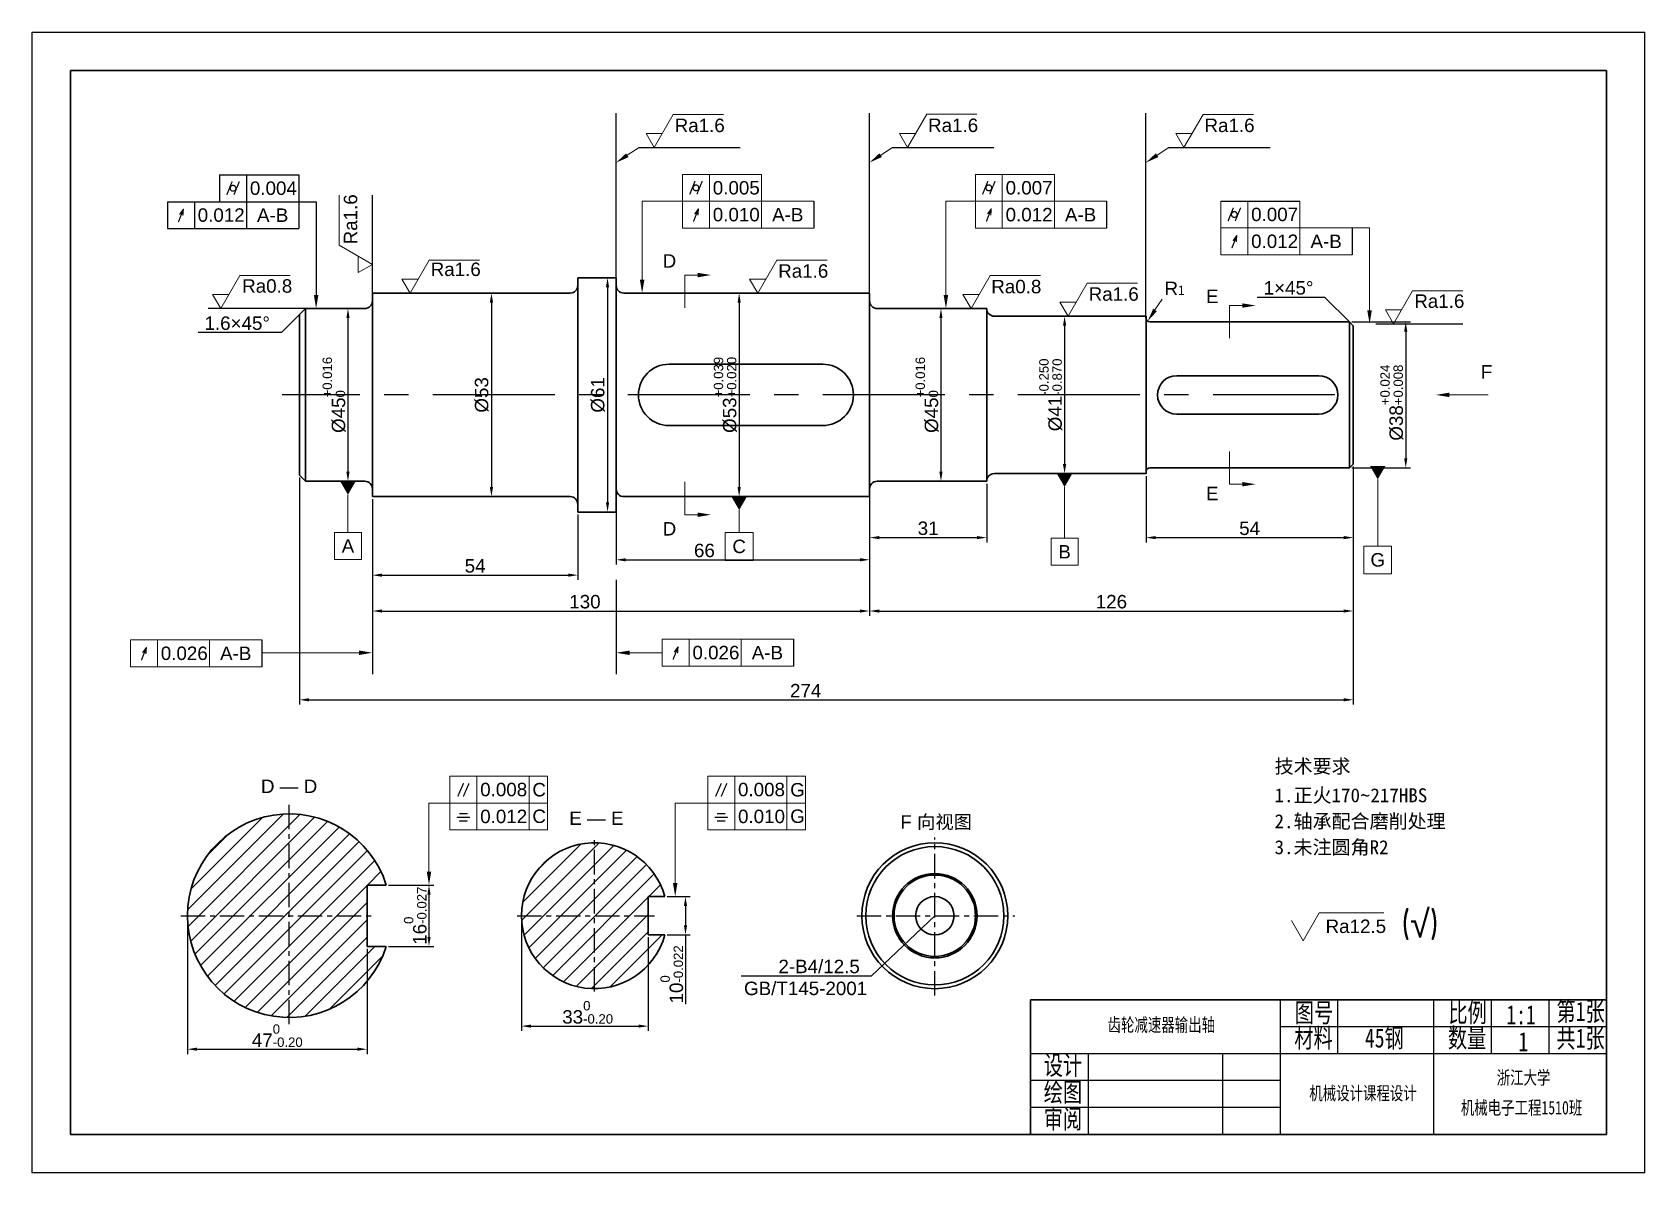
# Model space of a CAD drawing. Header units: millimetres. Extents: x 3048 to 3468, y 1772 to 2069.
import ezdxf
from ezdxf import colors
from ezdxf.entities.mleader import LeaderData, LeaderLine
from ezdxf.math import Vec2, Vec3

# ---------------------------------------------------------------- set-up
doc = ezdxf.new("R2010")
doc.units = ezdxf.units.MM
doc.linetypes.add('CENTER', pattern=[10.16, 6.35, -1.27, 1.27, -1.27])
doc.layers.get('0').update_dxf_attribs({"lineweight": 30})
doc.layers.add('1', color=7, linetype='Continuous', lineweight=15)
doc.layers.add('AM_5', color=7, linetype='Continuous', lineweight=15)
doc.layers.add('中心线', color=1, linetype='CENTER')
doc.layers.add('细线', color=7, linetype='Continuous')
doc.styles.add('ACISOGDT', font='amgdt.shx')
doc.styles.get("Standard").update_dxf_attribs({"font": 'arial.ttf'})
doc.styles.add('工程字', font='gbenor.shx', dxfattribs={"bigfont": 'gbcbig.shx'})
doc.dimstyles.new('ISO-25', dxfattribs={"dimtxt": 3.5, "dimasz": 2.5, "dimexe": 1.25, "dimexo": 0.625, "dimtad": 1, "dimdec": 0, "dimtxsty": 'Standard', "dimcen": 2.5, "dimadec": 0, "dimazin": 0, "dimtfac": 1, "dimtdec": 0, "dimtmove": 0, "dimatfit": 3, "dimfxl": 1, "dimarcsym": 0})
doc.dimstyles.new('直径 ISO-25', dxfattribs={"dimtxt": 3.5, "dimasz": 2.5, "dimexe": 1.25, "dimexo": 0.625, "dimtad": 1, "dimdec": 0, "dimtxsty": 'Standard', "dimcen": 2.5, "dimadec": 0, "dimazin": 0, "dimtp": 0.016, "dimtm": 0.0005, "dimtfac": 1, "dimtdec": 0, "dimtmove": 0, "dimatfit": 3, "dimfxl": 1, "dimarcsym": 0})

# ---------------------------------------------------------------- blocks, each defined once
blk = doc.blocks.new('*D2')
at = {"layer": 'Defpoints', "color": 0, "transparency": 16777216}
for p in [(3117.87, 1953.63), (3392.36, 1956.53), (3392.36, 1895.13)]:
    blk.add_point(p, dxfattribs=at)
at = {"layer": '细线', "color": 0, "lineweight": -2, "transparency": 16777216}
for p, q in [((3117.87, 1953.01), (3117.87, 1893.88)), ((3392.36, 1955.91), (3392.36, 1893.88)), ((3120.37, 1895.13), (3389.86, 1895.13))]:
    blk.add_line(p, q, dxfattribs=at)
at = {"layer": '细线', "color": 0, "transparency": 16777216}
for points in [[(3120.37, 1895.55), (3120.37, 1894.71), (3117.87, 1895.13)], [(3389.86, 1895.55), (3389.86, 1894.71), (3392.36, 1895.13)]]:
    blk.add_solid(points, dxfattribs=at)
at = {"layer": '细线', "color": 0, "transparency": 16777216, "insert": (3249.72, 1897.51), "char_height": 3.5, "attachment_point": 5}
blk.add_mtext('274', dxfattribs=at)
blk = doc.blocks.new('*D3')
at = {"layer": 'Defpoints', "color": 0, "transparency": 16777216}
for p in [(3136.87, 1948.03), (3190.37, 1944.03), (3190.37, 1927.59)]:
    blk.add_point(p, dxfattribs=at)
at = {"layer": '细线', "color": 0, "lineweight": -2, "transparency": 16777216}
for p, q in [((3136.87, 1947.41), (3136.87, 1926.34)), ((3190.37, 1943.41), (3190.37, 1926.34)), ((3139.37, 1927.59), (3187.87, 1927.59))]:
    blk.add_line(p, q, dxfattribs=at)
at = {"layer": '细线', "color": 0, "transparency": 16777216}
for points in [[(3139.37, 1928.01), (3139.37, 1927.17), (3136.87, 1927.59)], [(3187.87, 1928.01), (3187.87, 1927.17), (3190.37, 1927.59)]]:
    blk.add_solid(points, dxfattribs=at)
at = {"layer": '细线', "color": 0, "transparency": 16777216, "insert": (3163.62, 1929.99), "char_height": 3.5, "attachment_point": 5}
blk.add_mtext('54', dxfattribs=at)
blk = doc.blocks.new('*D4')
at = {"layer": 'Defpoints', "color": 0, "transparency": 16777216}
for p in [(3200.37, 1950.03), (3266.37, 1948.03), (3266.37, 1931.59)]:
    blk.add_point(p, dxfattribs=at)
at = {"layer": '细线', "color": 0, "lineweight": -2, "transparency": 16777216}
for p, q in [((3200.37, 1949.41), (3200.37, 1930.34)), ((3266.37, 1947.41), (3266.37, 1930.34)), ((3202.87, 1931.59), (3263.87, 1931.59))]:
    blk.add_line(p, q, dxfattribs=at)
at = {"layer": '细线', "color": 0, "transparency": 16777216}
for points in [[(3202.87, 1932.01), (3202.87, 1931.17), (3200.37, 1931.59)], [(3263.87, 1932.01), (3263.87, 1931.17), (3266.37, 1931.59)]]:
    blk.add_solid(points, dxfattribs=at)
at = {"layer": '细线', "color": 0, "transparency": 16777216, "insert": (3223.35, 1934), "char_height": 3.5, "attachment_point": 5}
blk.add_mtext('66', dxfattribs=at)
blk = doc.blocks.new('*D5')
at = {"layer": 'Defpoints', "color": 0, "transparency": 16777216}
for p in [(3136.87, 1948.03), (3266.37, 1948.03), (3266.37, 1918.25)]:
    blk.add_point(p, dxfattribs=at)
at = {"layer": '细线', "color": 0, "lineweight": -2, "transparency": 16777216}
for p, q in [((3136.87, 1947.41), (3136.87, 1917)), ((3266.37, 1947.41), (3266.37, 1917)), ((3139.37, 1918.25), (3263.87, 1918.25))]:
    blk.add_line(p, q, dxfattribs=at)
at = {"layer": '细线', "color": 0, "transparency": 16777216}
for points in [[(3139.37, 1918.66), (3139.37, 1917.83), (3136.87, 1918.25)], [(3263.87, 1918.66), (3263.87, 1917.83), (3266.37, 1918.25)]]:
    blk.add_solid(points, dxfattribs=at)
at = {"layer": '细线', "color": 0, "transparency": 16777216, "insert": (3192.23, 1920.66), "char_height": 3.5, "attachment_point": 5}
blk.add_mtext('130', dxfattribs=at)
blk = doc.blocks.new('*D6')
at = {"layer": 'Defpoints', "color": 0, "transparency": 16777216}
for p in [(3296.87, 1952.03), (3266.37, 1948.03), (3296.87, 1937.37)]:
    blk.add_point(p, dxfattribs=at)
at = {"layer": '细线', "color": 0, "lineweight": -2, "transparency": 16777216}
for p, q in [((3296.87, 1951.41), (3296.87, 1936.12)), ((3266.37, 1947.41), (3266.37, 1936.12)), ((3268.87, 1937.37), (3294.37, 1937.37))]:
    blk.add_line(p, q, dxfattribs=at)
at = {"layer": '细线', "color": 0, "transparency": 16777216}
for points in [[(3268.87, 1937.78), (3268.87, 1936.95), (3266.37, 1937.37)], [(3294.37, 1937.78), (3294.37, 1936.95), (3296.87, 1937.37)]]:
    blk.add_solid(points, dxfattribs=at)
at = {"layer": '细线', "color": 0, "transparency": 16777216, "insert": (3281.62, 1939.78), "char_height": 3.5, "attachment_point": 5}
blk.add_mtext('31', dxfattribs=at)
blk = doc.blocks.new('*D7')
at = {"layer": 'Defpoints', "color": 0, "transparency": 16777216}
for p in [(3392.36, 1956.53), (3266.37, 1950.53), (3392.36, 1918.25)]:
    blk.add_point(p, dxfattribs=at)
at = {"layer": '细线', "color": 0, "lineweight": -2, "transparency": 16777216}
for p, q in [((3392.36, 1955.91), (3392.36, 1917)), ((3266.37, 1949.91), (3266.37, 1917)), ((3268.87, 1918.25), (3389.86, 1918.25))]:
    blk.add_line(p, q, dxfattribs=at)
at = {"layer": '细线', "color": 0, "transparency": 16777216}
for points in [[(3268.87, 1918.66), (3268.87, 1917.83), (3266.37, 1918.25)], [(3389.86, 1918.66), (3389.86, 1917.83), (3392.36, 1918.25)]]:
    blk.add_solid(points, dxfattribs=at)
at = {"layer": '细线', "color": 0, "transparency": 16777216, "insert": (3329.36, 1920.66), "char_height": 3.5, "attachment_point": 5}
blk.add_mtext('126', dxfattribs=at)
blk = doc.blocks.new('*D8')
at = {"layer": 'Defpoints', "color": 0, "transparency": 16777216}
for p in [(3338.37, 1954.03), (3392.36, 1956.53), (3392.36, 1937.37)]:
    blk.add_point(p, dxfattribs=at)
at = {"layer": '细线', "color": 0, "lineweight": -2, "transparency": 16777216}
for p, q in [((3338.37, 1953.41), (3338.37, 1936.12)), ((3392.36, 1955.91), (3392.36, 1936.12)), ((3340.87, 1937.37), (3389.86, 1937.37))]:
    blk.add_line(p, q, dxfattribs=at)
at = {"layer": '细线', "color": 0, "transparency": 16777216}
for points in [[(3340.87, 1937.78), (3340.87, 1936.95), (3338.37, 1937.37)], [(3389.86, 1937.78), (3389.86, 1936.95), (3392.36, 1937.37)]]:
    blk.add_solid(points, dxfattribs=at)
at = {"layer": '细线', "color": 0, "transparency": 16777216, "insert": (3365.36, 1939.77), "char_height": 3.5, "attachment_point": 5}
blk.add_mtext('54', dxfattribs=at)
blk = doc.blocks.new('_None')
blk = doc.blocks.new('*D9')
at = {"layer": 'Defpoints', "color": 0, "transparency": 16777216}
for p in [(3119.47, 1997.03), (3119.47, 1952.03), (3130.5, 1952.03)]:
    blk.add_point(p, dxfattribs=at)
at = {"layer": '细线', "color": 0, "lineweight": -2, "transparency": 16777216}
for p, q in [((3120.09, 1997.03), (3131.75, 1997.03)), ((3130.5, 1994.53), (3130.5, 1954.53)), ((3120.09, 1952.03), (3131.75, 1952.03))]:
    blk.add_line(p, q, dxfattribs=at)
at = {"layer": '细线', "color": 0, "transparency": 16777216}
for points in [[(3130.09, 1994.53), (3130.92, 1994.53), (3130.5, 1997.03)], [(3130.09, 1954.53), (3130.92, 1954.53), (3130.5, 1952.03)]]:
    blk.add_solid(points, dxfattribs=at)
at = {"layer": '细线', "color": 0, "transparency": 16777216, "insert": (3126.9, 1974.53), "char_height": 3.5, "attachment_point": 5, "rotation": 90}
blk.add_mtext('%%c45{\\H0.7x;\\S+0.016^ 0;}', dxfattribs=at)
blk = doc.blocks.new('*D10')
at = {"layer": 'Defpoints', "color": 0, "transparency": 16777216}
for p in [(3136.87, 2001.03), (3136.87, 1948.03), (3167.88, 1948.03)]:
    blk.add_point(p, dxfattribs=at)
at = {"layer": '细线', "color": 0, "lineweight": -2, "transparency": 16777216}
for p, q in [((3137.49, 2001.03), (3169.13, 2001.03)), ((3167.88, 1998.53), (3167.88, 1950.53)), ((3137.49, 1948.03), (3169.13, 1948.03))]:
    blk.add_line(p, q, dxfattribs=at)
at = {"layer": '细线', "color": 0, "transparency": 16777216}
for points in [[(3167.46, 1998.53), (3168.3, 1998.53), (3167.88, 2001.03)], [(3167.46, 1950.53), (3168.3, 1950.53), (3167.88, 1948.03)]]:
    blk.add_solid(points, dxfattribs=at)
at = {"layer": '细线', "color": 0, "transparency": 16777216, "insert": (3165.37, 1974.53), "char_height": 3.5, "attachment_point": 5, "rotation": 90}
blk.add_mtext('%%c53', dxfattribs=at)
blk = doc.blocks.new('*D11')
at = {"layer": 'Defpoints', "color": 0, "transparency": 16777216}
for p in [(3200.37, 2005.03), (3198.12, 1944.03), (3200.37, 1944.03)]:
    blk.add_point(p, dxfattribs=at)
at = {"layer": '细线', "color": 0, "lineweight": -2, "transparency": 16777216}
for p, q in [((3199.74, 2005.03), (3196.87, 2005.03)), ((3198.12, 2002.53), (3198.12, 1946.53)), ((3199.74, 1944.03), (3196.87, 1944.03))]:
    blk.add_line(p, q, dxfattribs=at)
at = {"layer": '细线', "color": 0, "transparency": 16777216}
for points in [[(3197.7, 2002.53), (3198.53, 2002.53), (3198.12, 2005.03)], [(3197.7, 1946.53), (3198.53, 1946.53), (3198.12, 1944.03)]]:
    blk.add_solid(points, dxfattribs=at)
at = {"layer": '细线', "color": 0, "transparency": 16777216, "insert": (3195.61, 1974.53), "char_height": 3.5, "attachment_point": 5, "rotation": 90}
blk.add_mtext('%%c61', dxfattribs=at)
blk = doc.blocks.new('*D12')
at = {"layer": 'Defpoints', "color": 0, "transparency": 16777216}
for p in [(3266.37, 2001.03), (3232.4, 1948.03), (3266.37, 1948.03)]:
    blk.add_point(p, dxfattribs=at)
at = {"layer": '细线', "color": 0, "lineweight": -2, "transparency": 16777216}
for p, q in [((3265.74, 2001.03), (3231.15, 2001.03)), ((3232.4, 1998.53), (3232.4, 1950.53)), ((3265.74, 1948.03), (3231.15, 1948.03))]:
    blk.add_line(p, q, dxfattribs=at)
at = {"layer": '细线', "color": 0, "transparency": 16777216}
for points in [[(3231.98, 1998.53), (3232.82, 1998.53), (3232.4, 2001.03)], [(3231.98, 1950.53), (3232.82, 1950.53), (3232.4, 1948.03)]]:
    blk.add_solid(points, dxfattribs=at)
at = {"layer": '细线', "color": 0, "transparency": 16777216, "insert": (3228.79, 1974.53), "char_height": 3.5, "attachment_point": 5, "rotation": 90}
blk.add_mtext('%%c53{\\H0.7x;\\S+0.039^ +0.020;}', dxfattribs=at)
blk = doc.blocks.new('*D13')
at = {"layer": 'Defpoints', "color": 0, "transparency": 16777216}
for p in [(3296.87, 1997.03), (3284.96, 1952.03), (3296.87, 1952.03)]:
    blk.add_point(p, dxfattribs=at)
at = {"layer": '细线', "color": 0, "lineweight": -2, "transparency": 16777216}
for p, q in [((3296.24, 1997.03), (3283.71, 1997.03)), ((3284.96, 1994.53), (3284.96, 1954.53)), ((3296.24, 1952.03), (3283.71, 1952.03))]:
    blk.add_line(p, q, dxfattribs=at)
at = {"layer": '细线', "color": 0, "transparency": 16777216}
for points in [[(3284.54, 1994.53), (3285.37, 1994.53), (3284.96, 1997.03)], [(3284.54, 1954.53), (3285.37, 1954.53), (3284.96, 1952.03)]]:
    blk.add_solid(points, dxfattribs=at)
at = {"layer": '细线', "color": 0, "transparency": 16777216, "insert": (3281.35, 1974.53), "char_height": 3.5, "attachment_point": 5, "rotation": 90}
blk.add_mtext('%%c45{\\H0.7x;\\S+0.016^ 0;}', dxfattribs=at)
blk = doc.blocks.new('*D14')
at = {"layer": 'Defpoints', "color": 0, "transparency": 16777216}
for p in [(3338.36, 1995.03), (3317.16, 1954.03), (3338.37, 1954.03)]:
    blk.add_point(p, dxfattribs=at)
at = {"layer": '细线', "color": 0, "lineweight": -2, "transparency": 16777216}
for p, q in [((3337.74, 1995.03), (3315.91, 1995.03)), ((3317.16, 1992.53), (3317.16, 1956.53)), ((3337.74, 1954.03), (3315.91, 1954.03))]:
    blk.add_line(p, q, dxfattribs=at)
at = {"layer": '细线', "color": 0, "transparency": 16777216}
for points in [[(3316.74, 1992.53), (3317.58, 1992.53), (3317.16, 1995.03)], [(3316.74, 1956.53), (3317.58, 1956.53), (3317.16, 1954.03)]]:
    blk.add_solid(points, dxfattribs=at)
at = {"layer": '细线', "color": 0, "transparency": 16777216, "insert": (3313.56, 1974.53), "char_height": 3.5, "attachment_point": 5, "rotation": 90}
blk.add_mtext('%%c41{\\H0.7x;\\S-0.250^ -0.870;}', dxfattribs=at)
blk = doc.blocks.new('*D15')
at = {"layer": 'Defpoints', "color": 0, "transparency": 16777216}
for p in [(3391.36, 1993.53), (3391.36, 1955.53), (3406.02, 1955.53)]:
    blk.add_point(p, dxfattribs=at)
at = {"layer": '细线', "color": 0, "lineweight": -2, "transparency": 16777216}
for p, q in [((3391.99, 1993.53), (3407.27, 1993.53)), ((3406.02, 1991.03), (3406.02, 1958.03)), ((3391.99, 1955.53), (3407.27, 1955.53))]:
    blk.add_line(p, q, dxfattribs=at)
at = {"layer": '细线', "color": 0, "transparency": 16777216}
for points in [[(3405.6, 1991.03), (3406.43, 1991.03), (3406.02, 1993.53)], [(3405.6, 1958.03), (3406.43, 1958.03), (3406.02, 1955.53)]]:
    blk.add_solid(points, dxfattribs=at)
at = {"layer": '细线', "color": 0, "transparency": 16777216, "insert": (3402.41, 1972.51), "char_height": 3.5, "attachment_point": 5, "rotation": 90}
blk.add_mtext('%%c38{\\H0.7x;\\S+0.024^ +0.008;}', dxfattribs=at)
blk = doc.blocks.new('*D16')
at = {"layer": 'Defpoints', "color": 0, "transparency": 16777216}
for p in [(3140.47, 1846.9), (3140.47, 1830.9), (3151.61, 1830.9)]:
    blk.add_point(p, dxfattribs=at)
at = {"layer": '细线', "color": 0, "lineweight": -2, "transparency": 16777216}
for p, q in [((3141.1, 1846.9), (3152.86, 1846.9)), ((3151.61, 1844.4), (3151.61, 1833.4)), ((3141.1, 1830.9), (3152.86, 1830.9))]:
    blk.add_line(p, q, dxfattribs=at)
at = {"layer": '细线', "color": 0, "transparency": 16777216}
for points in [[(3151.2, 1844.4), (3152.03, 1844.4), (3151.61, 1846.9)], [(3151.2, 1833.4), (3152.03, 1833.4), (3151.61, 1830.9)]]:
    blk.add_solid(points, dxfattribs=at)
at = {"layer": '细线', "color": 0, "transparency": 16777216, "insert": (3148.05, 1838.9), "char_height": 3.5, "attachment_point": 5, "rotation": 90}
blk.add_mtext('16{\\H0.7x;\\S0^ -0.027;}', dxfattribs=at)
blk = doc.blocks.new('*D17')
at = {"layer": 'Defpoints', "color": 0, "transparency": 16777216}
for p in [(3088.71, 1838.9), (3135.47, 1830.9), (3135.47, 1804.14)]:
    blk.add_point(p, dxfattribs=at)
at = {"layer": '细线', "color": 0, "lineweight": -2, "transparency": 16777216}
for p, q in [((3088.71, 1838.28), (3088.71, 1802.89)), ((3135.47, 1830.28), (3135.47, 1802.89)), ((3091.21, 1804.14), (3132.97, 1804.14))]:
    blk.add_line(p, q, dxfattribs=at)
at = {"layer": '细线', "color": 0, "transparency": 16777216}
for points in [[(3091.21, 1804.56), (3091.21, 1803.73), (3088.71, 1804.14)], [(3132.97, 1804.56), (3132.97, 1803.73), (3135.47, 1804.14)]]:
    blk.add_solid(points, dxfattribs=at)
at = {"layer": '细线', "color": 0, "transparency": 16777216, "insert": (3112.09, 1807.68), "char_height": 3.5, "attachment_point": 5}
blk.add_mtext('47{\\H0.7x;\\S0^ -0.20;}', dxfattribs=at)
blk = doc.blocks.new('*D18')
at = {"layer": 'Defpoints', "color": 0, "transparency": 16777216}
for p in [(3175.7, 1838.9), (3208.7, 1833.9), (3208.7, 1810.15)]:
    blk.add_point(p, dxfattribs=at)
at = {"layer": '细线', "color": 0, "lineweight": -2, "transparency": 16777216}
for p, q in [((3175.7, 1838.28), (3175.7, 1808.9)), ((3208.7, 1833.28), (3208.7, 1808.9)), ((3178.2, 1810.15), (3206.2, 1810.15))]:
    blk.add_line(p, q, dxfattribs=at)
at = {"layer": '细线', "color": 0, "transparency": 16777216}
for points in [[(3178.2, 1810.57), (3178.2, 1809.74), (3175.7, 1810.15)], [(3206.2, 1810.57), (3206.2, 1809.74), (3208.7, 1810.15)]]:
    blk.add_solid(points, dxfattribs=at)
at = {"layer": '细线', "color": 0, "transparency": 16777216, "insert": (3192.94, 1813.72), "char_height": 3.5, "attachment_point": 5}
blk.add_mtext('33{\\H0.7x;\\S0^ -0.20;}', dxfattribs=at)
blk = doc.blocks.new('*D19')
at = {"layer": 'Defpoints', "color": 0, "transparency": 16777216}
for p in [(3213.03, 1843.9), (3213.03, 1833.9), (3218.42, 1833.9)]:
    blk.add_point(p, dxfattribs=at)
at = {"layer": '细线', "color": 0, "lineweight": -2, "transparency": 16777216}
for p, q in [((3213.66, 1843.9), (3219.67, 1843.9)), ((3218.42, 1841.4), (3218.42, 1836.4)), ((3213.66, 1833.9), (3219.67, 1833.9)), ((3218.42, 1833.9), (3218.42, 1815.83))]:
    blk.add_line(p, q, dxfattribs=at)
at = {"layer": '细线', "color": 0, "transparency": 16777216}
for points in [[(3218, 1841.4), (3218.84, 1841.4), (3218.42, 1843.9)], [(3218, 1836.4), (3218.84, 1836.4), (3218.42, 1833.9)]]:
    blk.add_solid(points, dxfattribs=at)
at = {"layer": '细线', "color": 0, "transparency": 16777216, "insert": (3214.86, 1823.62), "char_height": 3.5, "attachment_point": 5, "rotation": 90}
blk.add_mtext('10{\\H0.7x;\\S0^ -0.022;}', dxfattribs=at)

msp = doc.modelspace()

# ---------------------------------------------------------------- hatches: boundary and pattern name
at = {"layer": '细线'}
h = msp.add_hatch(dxfattribs=at)
h.set_pattern_fill('ANSI31', color=256)
h.paths.add_polyline_path([(3115.21, 1865.4, 0.414214), (3088.71, 1838.9), (3115.21, 1838.9)])
h.paths.add_polyline_path([(3135.47, 1846.9), (3140.47, 1846.9, 0.326991), (3115.21, 1865.4), (3115.21, 1838.9), (3135.47, 1838.9)])
h.paths.add_polyline_path([(3140.47, 1830.9), (3135.47, 1830.9), (3135.47, 1838.9), (3115.21, 1838.9), (3115.21, 1812.4, 0.326991)])
h.paths.add_polyline_path([(3115.21, 1838.9), (3088.71, 1838.9, 0.414214), (3115.21, 1812.4)])
h = msp.add_hatch(dxfattribs=at)
h.set_pattern_fill('ANSI31', color=256)
h.paths.add_polyline_path([(3194.7, 1857.9, 0.414214), (3175.7, 1838.9), (3194.7, 1838.9)])
h.paths.add_polyline_path([(3194.7, 1857.9), (3194.7, 1838.9), (3208.7, 1838.9), (3208.7, 1843.9), (3213.03, 1843.9, 0.338202)])
h.paths.add_polyline_path([(3213.03, 1833.9), (3208.7, 1833.9), (3208.7, 1838.9), (3194.7, 1838.9), (3194.7, 1819.9, 0.338202)])
h.paths.add_polyline_path([(3194.7, 1838.9), (3175.7, 1838.9, 0.414214), (3194.7, 1819.9)])

# ---------------------------------------------------------------- linework, layer by layer
for p, q in [((3058.27, 1781.97), (3058.27, 2058.97)), ((3058.27, 2058.97), (3458.27, 2058.97)), ((3458.27, 1781.97), (3458.27, 2058.97)), ((3200.37, 2003.03), (3200.37, 2005.03)), ((3190.37, 2003.03), (3190.37, 1946.03)), ((3200.37, 1944.03), (3200.37, 2003.03)), ((3266.37, 1999.03), (3266.37, 2001.03)), ((3117.87, 1995.43), (3119.47, 1997.03)), ((3117.87, 1995.43), (3119.47, 1997.03)), ((3117.87, 1953.63), (3117.87, 1995.43)), ((3119.47, 1997.03), (3119.47, 1952.03)), ((3119.47, 1997.03), (3134.87, 1997.03)), ((3136.87, 1950.03), (3136.87, 1999.03)), ((3266.37, 1999.03), (3266.37, 1950.03)), ((3296.87, 1995.53), (3296.87, 1997.03)), ((3296.87, 1995.53), (3296.87, 1953.53)), ((3338.37, 1995.03), (3338.37, 1991.53)), ((3338.37, 1954.53), (3338.37, 1991.53)), ((3391.36, 1993.53), (3339.36, 1993.53)), ((3392.36, 1992.53), (3391.36, 1993.53)), ((3391.36, 1993.53), (3391.36, 1981.03)), ((3392.36, 1974.53), (3392.36, 1992.53)), ((3214.15, 1982.53), (3234.15, 1982.53)), ((3254.15, 1982.53), (3234.15, 1982.53)), ((3346.37, 1979.53), (3383.36, 1979.53)), ((3391.36, 1981.03), (3391.36, 1955.53)), ((3392.36, 1974.53), (3392.36, 1956.53)), ((3214.15, 1966.53), (3234.15, 1966.53)), ((3254.15, 1966.53), (3234.15, 1966.53)), ((3346.37, 1969.53), (3383.36, 1969.53)), ((3117.87, 1953.63), (3119.47, 1952.03)), ((3296.87, 1953.53), (3296.87, 1952.03)), ((3338.37, 1954.53), (3338.37, 1954.03)), ((3391.36, 1955.53), (3339.37, 1955.53)), ((3392.36, 1956.53), (3391.36, 1955.53)), ((3133.87, 1952.03), (3134.87, 1952.03)), ((3200.37, 1950.15), (3200.37, 1950.03)), ((3140.47, 1846.9), (3135.47, 1846.9)), ((3135.47, 1846.9), (3135.47, 1830.9)), ((3208.7, 1843.9), (3208.7, 1833.9)), ((3213.03, 1843.9), (3208.7, 1843.9)), ((3213.03, 1833.9), (3208.7, 1833.9)), ((3135.47, 1830.9), (3140.47, 1830.9)), ((3308.27, 1802.97), (3308.27, 1816.97)), ((3308.27, 1816.97), (3458.27, 1816.97)), ((3308.27, 1802.97), (3308.27, 1781.97)), ((3458.27, 1781.97), (3058.27, 1781.97))]:
    msp.add_line(p, q)
at = {"color": 7, "linetype": 'Continuous'}
for p, q in [((3190.37, 2005.03), (3190.37, 2003.03)), ((3200.37, 2005.03), (3190.37, 2005.03)), ((3188.37, 2001.03), (3136.87, 2001.03)), ((3136.87, 2001.03), (3136.87, 1999.03)), ((3266.37, 2001.03), (3202.37, 2001.03)), ((3296.87, 1997.03), (3268.37, 1997.03)), ((3338.37, 1995.03), (3298.87, 1995.03)), ((3338.37, 1954.03), (3298.87, 1954.03)), ((3133.87, 1952.03), (3119.47, 1952.03)), ((3136.87, 1950.03), (3136.87, 1948.03)), ((3266.37, 1950.03), (3266.37, 1948.03)), ((3296.87, 1952.03), (3268.37, 1952.03)), ((3188.37, 1948.03), (3136.87, 1948.03)), ((3190.37, 1946.03), (3190.37, 1944.03)), ((3266.37, 1948.03), (3202.37, 1948.03)), ((3200.37, 1944.03), (3190.37, 1944.03))]:
    msp.add_line(p, q, dxfattribs=at)
for radius in [19, 18, 11, 10.6, 5]:
    msp.add_circle((3283.36, 1838.9), radius)
for centre, start, end in [((3188.37, 2003.03), 270, 0), ((3268.37, 1950.03), 90, 180), ((3188.37, 1946.03), 0, 90)]:
    msp.add_arc(centre, 2, start, end, dxfattribs=at)
for centre, radius, start, end in [((3202.37, 2003.03), 2, 180, 270), ((3134.87, 1999.03), 2, 270, 0), ((3268.37, 1999.03), 2, 180, 270), ((3298.87, 1997.03), 2, 180, 270), ((3339.36, 1994.53), 1, 180.0223, 270), ((3214.15, 1974.53), 8, 90, 270), ((3254.15, 1974.53), 8, 270, 90), ((3346.37, 1974.53), 5, 90, 270), ((3383.36, 1974.53), 5, 270, 90), ((3298.87, 1952.03), 2, 90, 180), ((3339.37, 1954.53), 1, 90, 180), ((3134.87, 1950.03), 2, 0, 90), ((3202.37, 1950.03), 2, 180, 270), ((3115.21, 1838.9), 26.5, 17.571, 342.429), ((3194.7, 1838.9), 19, 15.2575, 344.7425)]:
    msp.add_arc(centre, radius, start, end)
at = {"layer": '1'}
for p, q in [((3210.26, 2038.95), (3215.24, 2047.58)), ((3215.24, 2047.58), (3228.33, 2047.58)), ((3276.26, 2038.97), (3281.24, 2047.6)), ((3281.24, 2047.6), (3294.33, 2047.6)), ((3348.26, 2038.96), (3353.24, 2047.59)), ((3353.24, 2047.59), (3366.33, 2047.59)), ((3208.14, 2042.62), (3210.26, 2038.95)), ((3208.14, 2042.62), (3212.38, 2042.62)), ((3274.14, 2042.64), (3276.26, 2038.97)), ((3274.14, 2042.64), (3278.38, 2042.64)), ((3346.13, 2042.64), (3348.26, 2038.96)), ((3346.13, 2042.64), (3350.38, 2042.64)), ((3206.32, 2038.95), (3203.26, 2036.94)), ((3272.32, 2038.97), (3269.26, 2036.96)), ((3344.32, 2038.96), (3341.26, 2036.95)), ((3217.66, 2031.95), (3238.24, 2031.95)), ((3217.66, 2031.95), (3217.66, 2017.95)), ((3224.66, 2031.95), (3224.66, 2024.95)), ((3238.24, 2031.95), (3238.24, 2024.95)), ((3293.93, 2031.95), (3314.51, 2031.95)), ((3293.93, 2031.95), (3293.93, 2017.95)), ((3300.93, 2031.95), (3300.93, 2024.95)), ((3314.51, 2031.95), (3314.51, 2024.95)), ((3128.24, 2013.48), (3128.24, 2026.56)), ((3217.66, 2024.95), (3251.83, 2024.95)), ((3224.66, 2024.95), (3224.66, 2017.95)), ((3238.24, 2024.95), (3238.24, 2017.95)), ((3293.93, 2024.95), (3286.25, 2024.95)), ((3293.93, 2024.95), (3328.1, 2024.95)), ((3300.93, 2024.95), (3300.93, 2017.95)), ((3314.51, 2024.95), (3314.51, 2017.95)), ((3357.88, 2025.01), (3357.88, 2011.01)), ((3364.88, 2025.01), (3364.88, 2018.01)), ((3378.47, 2025.01), (3378.47, 2018.01)), ((3217.66, 2017.95), (3251.83, 2017.95)), ((3293.93, 2017.95), (3328.1, 2017.95)), ((3357.88, 2018.01), (3378.47, 2018.01)), ((3364.88, 2018.01), (3364.88, 2011.01)), ((3378.47, 2018.01), (3396.6, 2018.01)), ((3378.47, 2018.01), (3378.47, 2011.01)), ((3396.6, 2018.01), (3396.6, 1996.53)), ((3136.87, 2008.5), (3128.24, 2013.48)), ((3133.19, 2006.37), (3133.19, 2010.62)), ((3133.19, 2006.37), (3136.87, 2008.5)), ((3146.67, 2001.03), (3151.65, 2009.66)), ((3151.65, 2009.66), (3164.74, 2009.66)), ((3237.22, 2001.03), (3242.2, 2009.66)), ((3242.2, 2009.66), (3255.29, 2009.66)), ((3357.88, 2011.01), (3392.05, 2011.01)), ((3097.37, 1997.03), (3102.35, 2005.66)), ((3102.35, 2005.66), (3115.44, 2005.66)), ((3144.55, 2004.71), (3146.67, 2001.03)), ((3144.55, 2004.71), (3148.8, 2004.71)), ((3235.1, 2004.71), (3237.22, 2001.03)), ((3235.1, 2004.71), (3239.34, 2004.71)), ((3292.79, 1997.03), (3297.77, 2005.66)), ((3297.77, 2005.66), (3310.86, 2005.66)), ((3318.09, 1995.03), (3323.07, 2003.66)), ((3323.07, 2003.66), (3336.16, 2003.66)), ((3095.25, 2000.71), (3097.37, 1997.03)), ((3095.25, 2000.71), (3099.49, 2000.71)), ((3290.67, 2000.71), (3292.79, 1997.03)), ((3290.67, 2000.71), (3294.92, 2000.71)), ((3402.84, 1993.03), (3407.82, 2001.66)), ((3407.82, 2001.66), (3420.91, 2001.66)), ((3315.96, 1998.71), (3318.09, 1995.03)), ((3315.96, 1998.71), (3320.21, 1998.71)), ((3400.72, 1996.71), (3402.84, 1993.03)), ((3400.72, 1996.71), (3404.96, 1996.71)), ((3398.73, 1935.18), (3398.73, 1952.53)), ((3134, 1938.68), (3127, 1938.68)), ((3127, 1938.68), (3127, 1931.68)), ((3134, 1931.68), (3134, 1938.68)), ((3236.02, 1938.68), (3228.78, 1938.68)), ((3228.78, 1938.68), (3228.78, 1931.44)), ((3236.02, 1931.44), (3236.02, 1938.68)), ((3320.66, 1937.18), (3313.66, 1937.18)), ((3313.66, 1937.18), (3313.66, 1930.18)), ((3320.66, 1930.18), (3320.66, 1937.18)), ((3402.35, 1935.18), (3395.11, 1935.18)), ((3395.11, 1935.18), (3395.11, 1927.94)), ((3402.35, 1927.94), (3402.35, 1935.18)), ((3127, 1931.68), (3134, 1931.68)), ((3228.78, 1931.44), (3236.02, 1931.44)), ((3313.66, 1930.18), (3320.66, 1930.18)), ((3395.11, 1927.94), (3402.35, 1927.94)), ((3073.87, 1910.72), (3108.05, 1910.72)), ((3073.87, 1910.72), (3073.87, 1903.72)), ((3080.87, 1910.72), (3080.87, 1903.72)), ((3094.46, 1910.72), (3094.46, 1903.72)), ((3212.35, 1910.9), (3246.53, 1910.9)), ((3212.35, 1910.9), (3212.35, 1903.9)), ((3219.35, 1910.9), (3219.35, 1903.9)), ((3232.94, 1910.9), (3232.94, 1903.9)), ((3073.87, 1903.72), (3108.05, 1903.72)), ((3212.35, 1903.9), (3246.53, 1903.9)), ((3157.07, 1875.24), (3182.5, 1875.24)), ((3157.07, 1875.24), (3157.07, 1861.24)), ((3164.07, 1875.24), (3164.07, 1868.24)), ((3177.66, 1875.24), (3177.66, 1868.24)), ((3182.5, 1875.24), (3182.5, 1861.24)), ((3224.23, 1875.24), (3249.66, 1875.24)), ((3224.23, 1875.24), (3224.23, 1861.24)), ((3231.23, 1875.24), (3231.23, 1868.24)), ((3244.81, 1875.24), (3244.81, 1868.24)), ((3249.66, 1875.24), (3249.66, 1861.24)), ((3157.07, 1868.24), (3151.61, 1868.24)), ((3151.61, 1868.24), (3151.61, 1850.4)), ((3157.07, 1868.24), (3182.5, 1868.24)), ((3164.07, 1868.24), (3164.07, 1861.24)), ((3177.66, 1868.24), (3177.66, 1861.24)), ((3215.74, 1868.24), (3215.74, 1847.4)), ((3249.66, 1868.24), (3215.74, 1868.24)), ((3231.23, 1868.24), (3231.23, 1861.24)), ((3244.81, 1868.24), (3244.81, 1861.24)), ((3157.07, 1861.24), (3182.5, 1861.24)), ((3224.23, 1861.24), (3249.66, 1861.24)), ((3379.29, 1832.38), (3383.51, 1839.67)), ((3383.51, 1839.67), (3400.33, 1839.67)), ((3376.26, 1837.63), (3379.29, 1832.38))]:
    msp.add_line(p, q, dxfattribs=at)
for points in [[(3151.03, 1850.4), (3152.2, 1850.4), (3151.61, 1846.9)], [(3215.16, 1847.4), (3216.32, 1847.4), (3215.74, 1843.9)]]:
    msp.add_trace(points, dxfattribs=at)
at = {"layer": 'AM_5'}
for p, q in [((3217.66, 2024.95), (3207.12, 2024.95)), ((3207.12, 2024.95), (3207.12, 2004.53)), ((3286.25, 2024.95), (3286.25, 2000.53)), ((3218.25, 1997.21), (3218.25, 2005.74)), ((3218.25, 2005.74), (3221.58, 2005.74)), ((3342.54, 1999.43), (3340.71, 1996.64)), ((3360.1, 1989.27), (3360.1, 1997.8)), ((3360.1, 1997.8), (3363.43, 1997.8)), ((3424.01, 1974.53), (3417.38, 1974.53)), ((3427.51, 1974.53), (3424.01, 1974.53)), ((3360.1, 1959.8), (3360.1, 1951.27)), ((3218.25, 1951.86), (3218.25, 1943.33)), ((3317.16, 1937.18), (3317.16, 1950.53)), ((3360.1, 1951.27), (3363.43, 1951.27)), ((3130.5, 1938.68), (3130.5, 1948.53)), ((3218.25, 1943.33), (3221.58, 1943.33)), ((3232.4, 1938.68), (3232.4, 1944.53)), ((3108.05, 1907.39), (3133.37, 1907.39)), ((3212.35, 1907.39), (3203.87, 1907.39))]:
    msp.add_line(p, q, dxfattribs=at)
at = {"layer": 'AM_5', "linetype": 'Continuous'}
for points in [[(3202.94, 2037.43), (3203.58, 2036.45), (3200.34, 2035.01)], [(3268.94, 2037.45), (3269.58, 2036.47), (3266.34, 2035.03)], [(3340.94, 2037.44), (3341.58, 2036.46), (3338.34, 2035.03)], [(3206.54, 2004.53), (3207.71, 2004.53), (3207.12, 2001.03)], [(3221.58, 2005.15), (3221.58, 2006.32), (3225.08, 2005.74)], [(3285.66, 2000.53), (3286.83, 2000.53), (3286.25, 1997.03)], [(3340.23, 1996.96), (3341.2, 1996.32), (3338.79, 1993.71)], [(3363.43, 1997.21), (3363.43, 1998.38), (3366.93, 1997.8)], [(3396.01, 1996.53), (3397.18, 1996.53), (3396.6, 1993.03)], [(3417.38, 1975.12), (3417.38, 1973.95), (3413.88, 1974.53)], [(3319.18, 1954.03), (3317.16, 1950.53), (3315.14, 1954.03)], [(3400.75, 1956.03), (3398.73, 1952.53), (3396.71, 1956.03)], [(3132.52, 1952.03), (3130.5, 1948.53), (3128.48, 1952.03)], [(3363.43, 1951.85), (3363.43, 1950.69), (3366.93, 1951.27)], [(3234.42, 1948.03), (3232.4, 1944.53), (3230.38, 1948.03)], [(3221.58, 1943.91), (3221.58, 1942.75), (3225.08, 1943.33)], [(3133.37, 1906.8), (3133.37, 1907.97), (3136.87, 1907.39)], [(3203.87, 1906.8), (3203.87, 1907.97), (3200.37, 1907.39)]]:
    msp.add_trace(points, dxfattribs=at)
at = {"layer": '中心线', "ltscale": 5}
msp.add_line((3387.57, 1974.53), (3113.34, 1974.53), dxfattribs=at)
at = {"layer": '中心线'}
for p, q in [((3115.21, 1810.65), (3115.21, 1867.88)), ((3194.7, 1819.19), (3194.7, 1858.71)), ((3283.36, 1818.15), (3283.36, 1859.3)), ((3086.98, 1838.9), (3137.3, 1838.9)), ((3174.54, 1838.9), (3210.37, 1838.9)), ((3263.07, 1838.9), (3304.18, 1838.9))]:
    msp.add_line(p, q, dxfattribs=at)
at = {"layer": '细线'}
for p, q in [((3048.27, 1771.97), (3048.27, 2068.97)), ((3048.27, 2068.97), (3468.27, 2068.97)), ((3468.27, 1771.97), (3468.27, 2068.97)), ((3200.37, 2005.03), (3200.37, 2047.91)), ((3266.37, 2001.03), (3266.34, 2047.91)), ((3338.36, 1994.53), (3338.34, 2047.91)), ((3206.32, 2038.95), (3232.7, 2038.95)), ((3272.32, 2038.97), (3298.7, 2038.97)), ((3344.32, 2038.96), (3370.69, 2038.96)), ((3097.08, 2031.84), (3117.67, 2031.84)), ((3097.08, 2031.84), (3097.08, 2024.84)), ((3104.08, 2031.84), (3104.08, 2024.84)), ((3117.67, 2031.84), (3117.67, 2024.84)), ((3083.5, 2024.84), (3117.67, 2024.84)), ((3083.5, 2024.84), (3083.5, 2017.84)), ((3090.5, 2024.84), (3090.5, 2017.84)), ((3104.08, 2024.84), (3104.08, 2017.84)), ((3117.67, 2024.84), (3122.21, 2024.84)), ((3117.67, 2024.84), (3117.67, 2017.84)), ((3122.21, 2024.84), (3122.21, 2000.53)), ((3136.87, 2001.03), (3136.87, 2026.56)), ((3251.83, 2024.95), (3251.83, 2017.95)), ((3328.1, 2024.95), (3328.1, 2017.95)), ((3357.88, 2025.01), (3378.47, 2025.01)), ((3083.5, 2017.84), (3117.67, 2017.84)), ((3392.05, 2018.01), (3392.05, 2011.01)), ((3119.47, 1997.03), (3094.06, 1997.03)), ((3398.27, 1993.03), (3420.91, 1993.03)), ((3200.37, 1926.34), (3200.37, 1901.84)), ((3136.87, 1917), (3136.87, 1901.84)), ((3108.05, 1910.72), (3108.05, 1903.72)), ((3246.53, 1910.9), (3246.53, 1903.9)), ((3244.81, 1823.18), (3232.89, 1823.18)), ((3373.27, 1816.97), (3373.27, 1802.97)), ((3388.27, 1816.97), (3388.27, 1802.97)), ((3413.27, 1816.97), (3413.27, 1802.97)), ((3428.27, 1816.97), (3428.27, 1802.97)), ((3443.27, 1816.97), (3443.27, 1802.97)), ((3458.27, 1809.97), (3373.27, 1809.97)), ((3378.27, 1802.97), (3308.27, 1802.97)), ((3323.27, 1802.97), (3323.27, 1781.97)), ((3358.27, 1802.97), (3358.27, 1781.97)), ((3373.27, 1802.97), (3373.27, 1781.97)), ((3458.27, 1802.97), (3378.27, 1802.97)), ((3413.27, 1802.97), (3413.27, 1781.97)), ((3373.27, 1795.97), (3308.27, 1795.97)), ((3373.27, 1788.97), (3308.27, 1788.97)), ((3468.27, 1771.97), (3048.27, 1771.97))]:
    msp.add_line(p, q, dxfattribs=at)
at = {"layer": '细线', "linetype": 'Continuous'}
msp.add_trace([(3121.63, 2000.53), (3122.8, 2000.53), (3122.21, 1997.03)], dxfattribs=at)

# ---------------------------------------------------------------- texts
for s, p in [('D', (3212.47, 2007.66)), ('E', (3353.99, 1998.46)), ('F', (3425.57, 1978.79)), ('E', (3353.99, 1947.11)), ('D', (3212.47, 1937.91)), ('D — D', (3107.84, 1870.85)), ('E — E', (3188.15, 1862.54)), ('F 向视图', (3274.38, 1861.57)), ('GB/T145-2001', (3233.67, 1818.23))]:
    msp.add_text(s, height=3.5).set_placement(p)
at = {"attachment_point": 1}
for s, width, insert, char_height in [('{\\fSimSun|b0|i0|c134|p2;技术要求}', 47.9827, (3371.86, 1879.64), 3.63), ('{\\fSimSun|b0|i0|c134|p2;1.正火170\\fMicrosoft YaHei|b0|i0|c134|p34;~\\fSimSun|b0|i0|c134|p2;217HBS}', 47.9827, (3371.86, 1872.08), 3.63), ('{\\fSimSun|b0|i0|c134|p2;2.轴承配合磨削处理}', 47.9827, (3371.86, 1865.32), 3.63), ('{\\fSimSun|b0|i0|c134|p2;3.未注圆角R2}', 47.9827, (3371.86, 1858.56), 3.63), ('{\\f长仿宋体|b0|i0|c134|p49;图号}', 15, (3377.12, 1816.15), 5), ('{\\f长仿宋体|b0|i0|c134|p49;比例}', 15, (3417.12, 1816.15), 5), ('{\\f长仿宋体|b0|i0|c134|p49;1:1}', 15, (3432.23, 1815.61), 5), ('{\\f长仿宋体|b0|i0|c134|p49;第1张}', 15, (3445.28, 1816.52), 5), ('{\\f长仿宋体|b0|i0|c134|p49;齿轮减速器输出轴}', 38.1293, (3328.36, 1812.24), 3.5), ('{\\f长仿宋体|b0|i0|c134|p49;材料}', 15, (3377, 1809.58), 5), ('{\\f长仿宋体|b0|i0|c134|p49;45钢}', 15, (3395.4, 1809.58), 5), ('{\\f长仿宋体|b0|i0|c134|p49;数量}', 15, (3417, 1809.58), 5), ('{\\f长仿宋体|b0|i0|c134|p49;1}', 15, (3435.37, 1808.61), 5), ('{\\f长仿宋体|b0|i0|c134|p49;共1张}', 15, (3445.28, 1809.52), 5), ('{\\f长仿宋体|b0|i0|c134|p49;设计}', 15, (3311.73, 1802.47), 5), ('{\\f长仿宋体|b0|i0|c134|p49;浙江大学}', 27.0767, (3429.7, 1798.48), 3.5), ('{\\f长仿宋体|b0|i0|c134|p49;绘图}', 15, (3311.73, 1795.47), 5), ('{\\f长仿宋体|b0|i0|c134|p49;机械设计课程设计}', 27.0767, (3380.89, 1794.43), 3.5), ('{\\f长仿宋体|b0|i0|c134|p49;审阅}', 15, (3311.73, 1788.47), 5), ('{\\f长仿宋体|b0|i0|c134|p49;机械电子工程1510班}', 32.5292, (3420.37, 1790.66), 3.5)]:
    msp.add_mtext_dynamic_manual_height_columns(s, width=width, gutter_width=12.5, heights=[0], dxfattribs=dict(at, insert=insert, char_height=char_height))
at = {"layer": '1', "style": '工程字'}
msp.add_text('(√)', height=7, dxfattribs=at).set_placement((3404.94, 1833.23))
at = {"layer": '1', "char_height": 3.5}
for s, insert, attachment_point in [('Ra1.6', (3215.6, 2042.92), 7), ('Ra1.6', (3281.6, 2042.94), 7), ('Ra1.6', (3353.6, 2042.93), 7), ('0.005', (3225.53, 2028.45), 4), ('0.007', (3301.8, 2028.45), 4), ('0.010', (3225.53, 2021.45), 4), ('0.012', (3301.8, 2021.45), 4), ('0.007', (3365.75, 2021.51), 4), ('0.012', (3365.75, 2014.51), 4), ('Ra1.6', (3152.05, 2005.44), 7), ('Ra1.6', (3242.57, 2005), 7), ('Ra0.8', (3102.95, 2001.1), 7), ('Ra0.8', (3298.07, 2000.94), 7), ('R{\\fSimSun|b0|i0|c134|p2;\\H0.71429x;1}', (3343.19, 2000.52), 7), ('Ra1.6', (3323.43, 1999), 7), ('Ra1.6', (3408.25, 1997.15), 7), ('A', (3130.5, 1935.18), 5), ('C', (3232.4, 1935.06), 5), ('B', (3317.16, 1933.68), 5), ('G', (3398.73, 1931.56), 5), ('0.026', (3081.75, 1907.22), 4), ('0.026', (3220.23, 1907.4), 4), ('0.008', (3164.95, 1871.74), 4), ('C', (3178.54, 1871.7), 4), ('0.008', (3232.1, 1871.74), 4), ('G', (3245.69, 1871.68), 4), ('0.012', (3164.95, 1864.74), 4), ('C', (3178.54, 1864.78), 4), ('0.010', (3232.1, 1864.74), 4), ('G', (3245.69, 1864.8), 4), ('Ra12.5', (3385.14, 1834.35), 7)]:
    msp.add_mtext(s, dxfattribs=dict(at, insert=insert, attachment_point=attachment_point))
at = {"layer": '1', "char_height": 3.5, "attachment_point": 5, "style": 'ACISOGDT'}
for s, insert in [('g', (3221.16, 2028.45)), ('g', (3297.43, 2028.45)), ('h', (3221.16, 2021.45)), ('h', (3297.43, 2021.45)), ('g', (3361.38, 2021.51)), ('h', (3361.38, 2014.51)), ('h', (3077.37, 1907.22)), ('h', (3215.85, 1907.4)), ('f', (3160.57, 1871.74)), ('f', (3227.73, 1871.74)), ('i', (3160.57, 1864.74)), ('i', (3227.73, 1864.74))]:
    msp.add_mtext(s, dxfattribs=dict(at, insert=insert))
at = {"layer": '1', "insert": (3132.97, 2013.73), "char_height": 3.5, "attachment_point": 7, "rotation": 90}
msp.add_mtext('Ra1.6', dxfattribs=at)
at = {"layer": '细线', "char_height": 3.5, "attachment_point": 5, "style": 'ACISOGDT'}
for s, insert in [('g', (3100.58, 2028.34)), ('h', (3087, 2021.34))]:
    msp.add_mtext(s, dxfattribs=dict(at, insert=insert))
at = {"layer": '细线', "char_height": 3.5, "attachment_point": 4}
for s, insert in [('0.004', (3104.96, 2028.34)), ('0.012', (3091.37, 2021.34)), ('A-B', (3106.82, 2021.34)), ('A-B', (3240.98, 2021.45)), ('A-B', (3317.25, 2021.45)), ('A-B', (3381.21, 2014.51)), ('A-B', (3097.2, 1907.22)), ('A-B', (3235.68, 1907.4))]:
    msp.add_mtext(s, dxfattribs=dict(at, insert=insert))

# ---------------------------------------------------------------- dimensions: what is measured, and where the dimension line sits
at = {"layer": '细线'}
for base, p1, p2, picture, middle in [((3198.12, 1944.03), (3200.37, 2005.03), (3200.37, 1944.03), '*D11', (3195.61, 1974.53)), ((3167.88, 1948.03), (3136.87, 2001.03), (3136.87, 1948.03), '*D10', (3165.37, 1974.53))]:
    dim = msp.add_linear_dim(base=base, p1=p1, p2=p2, angle=90, dimstyle='直径 ISO-25', override={"dimpost": '%%c<>'}, dxfattribs=at)
    dim.commit()
    dim.dimension.update_dxf_attribs({"geometry": picture, "text_midpoint": middle})
for base, p1, p2, text, picture, middle in [((3232.4, 1948.03), (3266.37, 2001.03), (3266.37, 1948.03), '<>{\\H0.7x;\\S+0.039^ +0.020;}', '*D12', (3228.79, 1974.53)), ((3130.5, 1952.03), (3119.47, 1997.03), (3119.47, 1952.03), '<>{\\H0.7x;\\S+0.016^ 0;}', '*D9', (3126.9, 1974.53)), ((3284.96, 1952.03), (3296.87, 1997.03), (3296.87, 1952.03), '<>{\\H0.7x;\\S+0.016^ 0;}', '*D13', (3281.35, 1974.53))]:
    dim = msp.add_linear_dim(base=base, p1=p1, p2=p2, angle=90, text=text, dimstyle='直径 ISO-25', override={"dimpost": '%%c<>'}, dxfattribs=at)
    dim.commit()
    dim.dimension.update_dxf_attribs({"geometry": picture, "text_midpoint": middle})
for base, p1, p2, text, picture, middle in [((3317.16, 1954.03), (3338.36, 1995.03), (3338.37, 1954.03), '<>{\\H0.7x;\\S-0.250^ -0.870;}', '*D14', (3317.16, 1974.53)), ((3406.02, 1955.53), (3391.36, 1993.53), (3391.36, 1955.53), '<>{\\H0.7x;\\S+0.024^ +0.008;}', '*D15', (3406.02, 1972.51))]:
    dim = msp.add_linear_dim(base=base, p1=p1, p2=p2, angle=90, text=text, dimstyle='直径 ISO-25', override={"dimpost": '%%c<>'}, dxfattribs=at)
    dim.commit()
    dim.dimension.update_dxf_attribs({"geometry": picture, "text_midpoint": middle, "dimtype": 160})
for base, p1, p2, picture, middle in [((3392.36, 1895.13), (3117.87, 1953.63), (3392.36, 1956.53), '*D2', (3249.72, 1895.13)), ((3392.36, 1918.25), (3266.37, 1950.53), (3392.36, 1956.53), '*D7', (3329.36, 1918.25)), ((3266.37, 1931.59), (3200.37, 1950.03), (3266.37, 1948.03), '*D4', (3223.35, 1931.59)), ((3190.36788448, 1927.59008638), (3136.86788448, 1948.03411896), (3190.36788448, 1944.03411896), '*D3', (3163.61788448, 1927.59008638)), ((3266.36788448, 1918.24662913), (3136.86788448, 1948.03411896), (3266.36788448, 1948.03411896), '*D5', (3192.23150109, 1918.24662913))]:
    dim = msp.add_linear_dim(base=base, p1=p1, p2=p2, dimstyle='ISO-25', dxfattribs=at)
    dim.commit()
    dim.dimension.update_dxf_attribs({"geometry": picture, "text_midpoint": middle, "dimtype": 160})
for base, p1, p2, picture, middle in [((3392.36, 1937.37), (3338.37, 1954.03), (3392.36, 1956.53), '*D8', (3365.36, 1939.77)), ((3296.86788448, 1937.36758419), (3266.36788448, 1948.03411896), (3296.86788448, 1952.03411896), '*D6', (3281.61788448, 1939.78078338))]:
    dim = msp.add_linear_dim(base=base, p1=p1, p2=p2, dimstyle='ISO-25', dxfattribs=at)
    dim.commit()
    dim.dimension.update_dxf_attribs({"geometry": picture, "text_midpoint": middle})
for base, p1, p2, text, picture, middle in [((3151.61, 1830.9), (3140.47, 1846.9), (3140.47, 1830.9), '<>{\\H0.7x;\\S0^ -0.027;}', '*D16', (3148.05, 1838.9)), ((3218.42, 1833.9), (3213.03, 1843.9), (3213.03, 1833.9), '<>{\\H0.7x;\\S0^ -0.022;}', '*D19', (3214.86, 1823.62))]:
    dim = msp.add_linear_dim(base=base, p1=p1, p2=p2, angle=90, text=text, dimstyle='ISO-25', dxfattribs=at)
    dim.commit()
    dim.dimension.update_dxf_attribs({"geometry": picture, "text_midpoint": middle})
dim = msp.add_linear_dim(base=(3135.47, 1804.14), p1=(3088.71, 1838.9), p2=(3135.47, 1830.9), text='47{\\H0.7x;\\S0^ -0.20;}', dimstyle='ISO-25', dxfattribs=at)
dim.commit()
dim.dimension.update_dxf_attribs({"geometry": '*D17', "text_midpoint": (3112.09, 1807.68)})
dim = msp.add_linear_dim(base=(3208.7, 1810.15), p1=(3175.7, 1838.9), p2=(3208.7, 1833.9), text='<>{\\H0.7x;\\S0^ -0.20;}', dimstyle='ISO-25', dxfattribs=at)
dim.commit()
dim.dimension.update_dxf_attribs({"geometry": '*D18', "text_midpoint": (3192.94, 1810.15), "dimtype": 160})

# ---------------------------------------------------------------- leaders
ml = msp.add_multileader_mtext('Standard', dxfattribs=at)
ml.set_content('1×45°', color=256)
ml.set_leader_properties()
ml.set_arrow_properties(name='NONE')
ml.build(insert=Vec2(0, 0))
ml.multileader.update_dxf_attribs({"text_left_attachment_type": 5, "text_right_attachment_type": 5, "dogleg_length": 1})
ctx = ml.context
ctx.base_point, ctx.char_height, ctx.plane_origin = Vec3(3367.87, 1999.93), 3.5, Vec3(3391.36, 1993.53)
ctx.left_attachment, ctx.right_attachment, ctx.text_align_type = 5, 5, 2
notes = []
notes.append((ctx, [(0, (1, 1, 0), (3384.98, 1999.93), (-1, 0), 1, [(0, [(3391.36, 1993.53)], 0, [])])]))
ctx.mtext.insert, ctx.mtext.alignment, ctx.mtext.flow_direction = Vec3(3381.98, 2004.15), 3, 5
ml = msp.add_multileader_mtext('Standard', dxfattribs=at)
ml.set_content('1.6×45°', color=256)
ml.set_leader_properties()
ml.set_arrow_properties(name='NONE')
ml.build(insert=Vec2(0, 0))
ml.multileader.update_dxf_attribs({"text_left_attachment_type": 5, "text_right_attachment_type": 5, "dogleg_length": 1})
ctx = ml.context
ctx.base_point, ctx.char_height, ctx.plane_origin = Vec3(3091.99, 1990.75), 3.5, Vec3(3117.87, 1995.43)
ctx.left_attachment, ctx.right_attachment, ctx.text_align_type = 5, 5, 2
notes.append((ctx, [(0, (1, 1, 0), (3113.18, 1990.75), (-1, 0), 1, [(0, [(3117.87, 1995.43)], 0, [])])]))
ctx.mtext.insert, ctx.mtext.alignment, ctx.mtext.flow_direction = Vec3(3110.18, 1994.96), 3, 5
ml = msp.add_multileader_mtext('Standard', dxfattribs=at)
ml.set_content('2-B4/12.5', color=256)
ml.set_leader_properties()
ml.set_arrow_properties(name='NONE')
ml.build(insert=Vec2(0, 0))
ml.multileader.update_dxf_attribs({"text_left_attachment_type": 5, "text_right_attachment_type": 5, "dogleg_length": 1})
ctx = ml.context
ctx.base_point, ctx.char_height, ctx.plane_origin = Vec3(3240.96, 1823.18), 3.5, Vec3(3283.36, 1838.9)
ctx.left_attachment, ctx.right_attachment, ctx.text_align_type = 5, 5, 2
notes.append((ctx, [(0, (1, 1, 0), (3266.82, 1823.18), (-1, 0), 1, [(0, [(3283.36, 1838.9)], 0, [])])]))
ctx.mtext.insert, ctx.mtext.alignment, ctx.mtext.flow_direction = Vec3(3263.82, 1827.44), 3, 5
for ctx, leaders in notes:
    for number, flags, end, landing, length, lines in leaders:
        leader = LeaderData()
        leader.index, (leader.has_last_leader_line, leader.has_dogleg_vector, leader.attachment_direction) = number, flags
        leader.last_leader_point, leader.dogleg_vector, leader.dogleg_length = Vec3(end), Vec3(landing), length
        for number, points, colour, breaks in lines:
            line = LeaderLine()
            line.index, line.vertices, line.color, line.breaks = number, Vec3.list(points), colors.encode_raw_color(colour), breaks
            leader.lines.append(line)
        ctx.leaders.append(leader)

doc.saveas('drawing.dxf')
